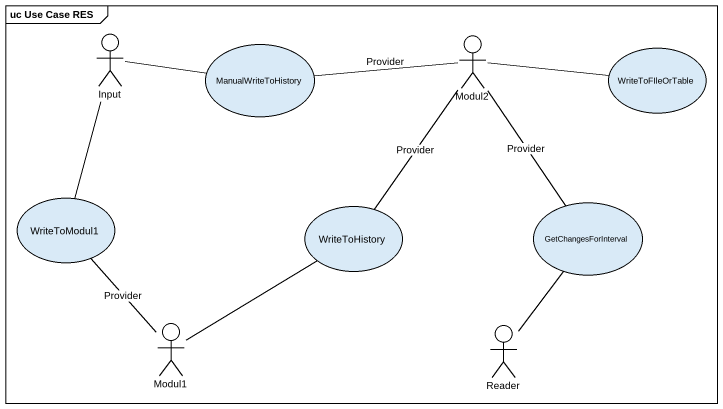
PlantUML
@startuml
mainframe uc Use Case RES
actor Input
usecase ManualWriteToHistory
actor Modul2
usecase WriteToFIleOrTable
usecase WriteToModul1
usecase WriteToHistory
usecase GetChangesForInterval
actor Modul1
actor Reader
Input -right- ManualWriteToHistory
ManualWriteToHistory -right- Modul2 : Provider
Modul2 -right- WriteToFIleOrTable
Modul2 -- WriteToHistory : Provider
Modul2 -- GetChangesForInterval : Provider
WriteToModul1 -up- Input
WriteToModul1 -- Modul1 : Provider
WriteToHistory -- Modul1
GetChangesForInterval -- Reader
@enduml
